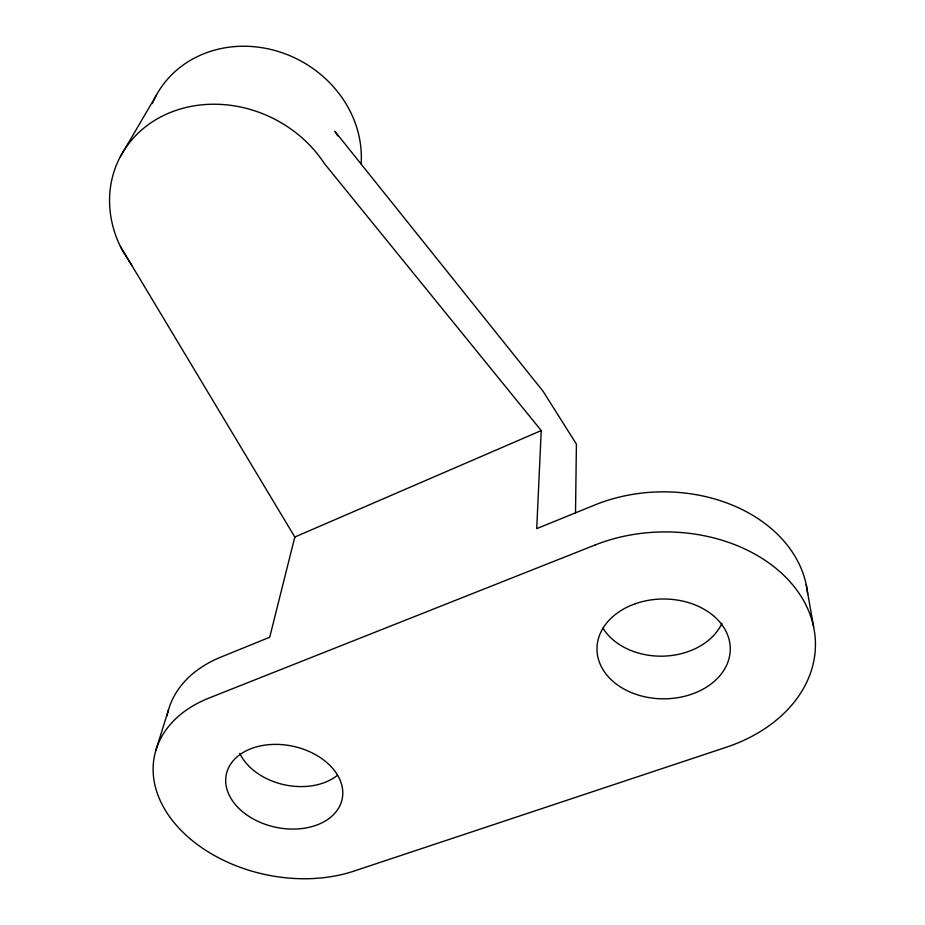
<?xml version="1.0" encoding="UTF-8"?>
<svg xmlns="http://www.w3.org/2000/svg" width="925" height="925" viewBox="0 0 925 925"><rect width="100%" height="100%" fill="white"/><g stroke="black" fill="none" stroke-linecap="round" stroke-linejoin="round"><path stroke-width="1.39" d="M575.5 513.387L576.414 444.104L543.033 391.217L334.896 131.315A114.7 101.819 27.1 0 1 337.706 135.894M132.067 265.833L122.227 250.224L118.296 241.992A119.302 104.49 26 0 1 172.316 111.717A119.302 104.49 26 0 1 324.317 163.459L541.229 430.564L536.72 528.626L595.029 504.911A145.213 110.873 -0.5 0 1 807.629 593.919M120.412 246.42L294.809 537.032L269.718 637.232L220.763 657.155A129.431 92.546 12.1 0 0 167.055 715.857M155.712 750.834L168.547 709.648M120.366 156.591L155.874 96.073M294.809 537.032L541.229 430.564M806.207 584.635L813.607 626.826M337.463 775.289A57.477 41.07 12.1 0 1 283.836 784.654A57.477 41.07 12.1 0 1 239.772 753.355M721.986 623.288A64.472 49.187 -0.4 0 1 691.669 650.263L686.951 652.021A64.472 49.187 -0.4 0 1 602.95 628.191M152.324 103.565A110.457 99.229 28.3 0 1 276.332 50.91A110.457 99.229 28.3 0 1 361.108 163.887M595.18 544.964L209.154 697.982A133.362 93.356 12.1 0 0 174.756 823.4A133.362 93.356 12.1 0 0 353.917 871.119L726.183 747.273A150.116 112.526 0 0 0 800.379 595.272A150.116 112.526 0 0 0 595.18 544.964M635.325 603.724L630.353 605.667A66.646 49.904 0 0 0 604.083 671.319A66.646 49.904 0 0 0 690.131 694.71L694.999 692.952A66.646 49.904 0 0 0 723.211 626.572A66.646 49.904 0 0 0 635.325 603.724M246.189 814.497A59.223 41.417 12.1 0 0 341.811 800.53A59.223 41.417 12.1 0 0 264.723 745.145A59.223 41.417 12.1 0 0 246.189 814.497"/></g></svg>
